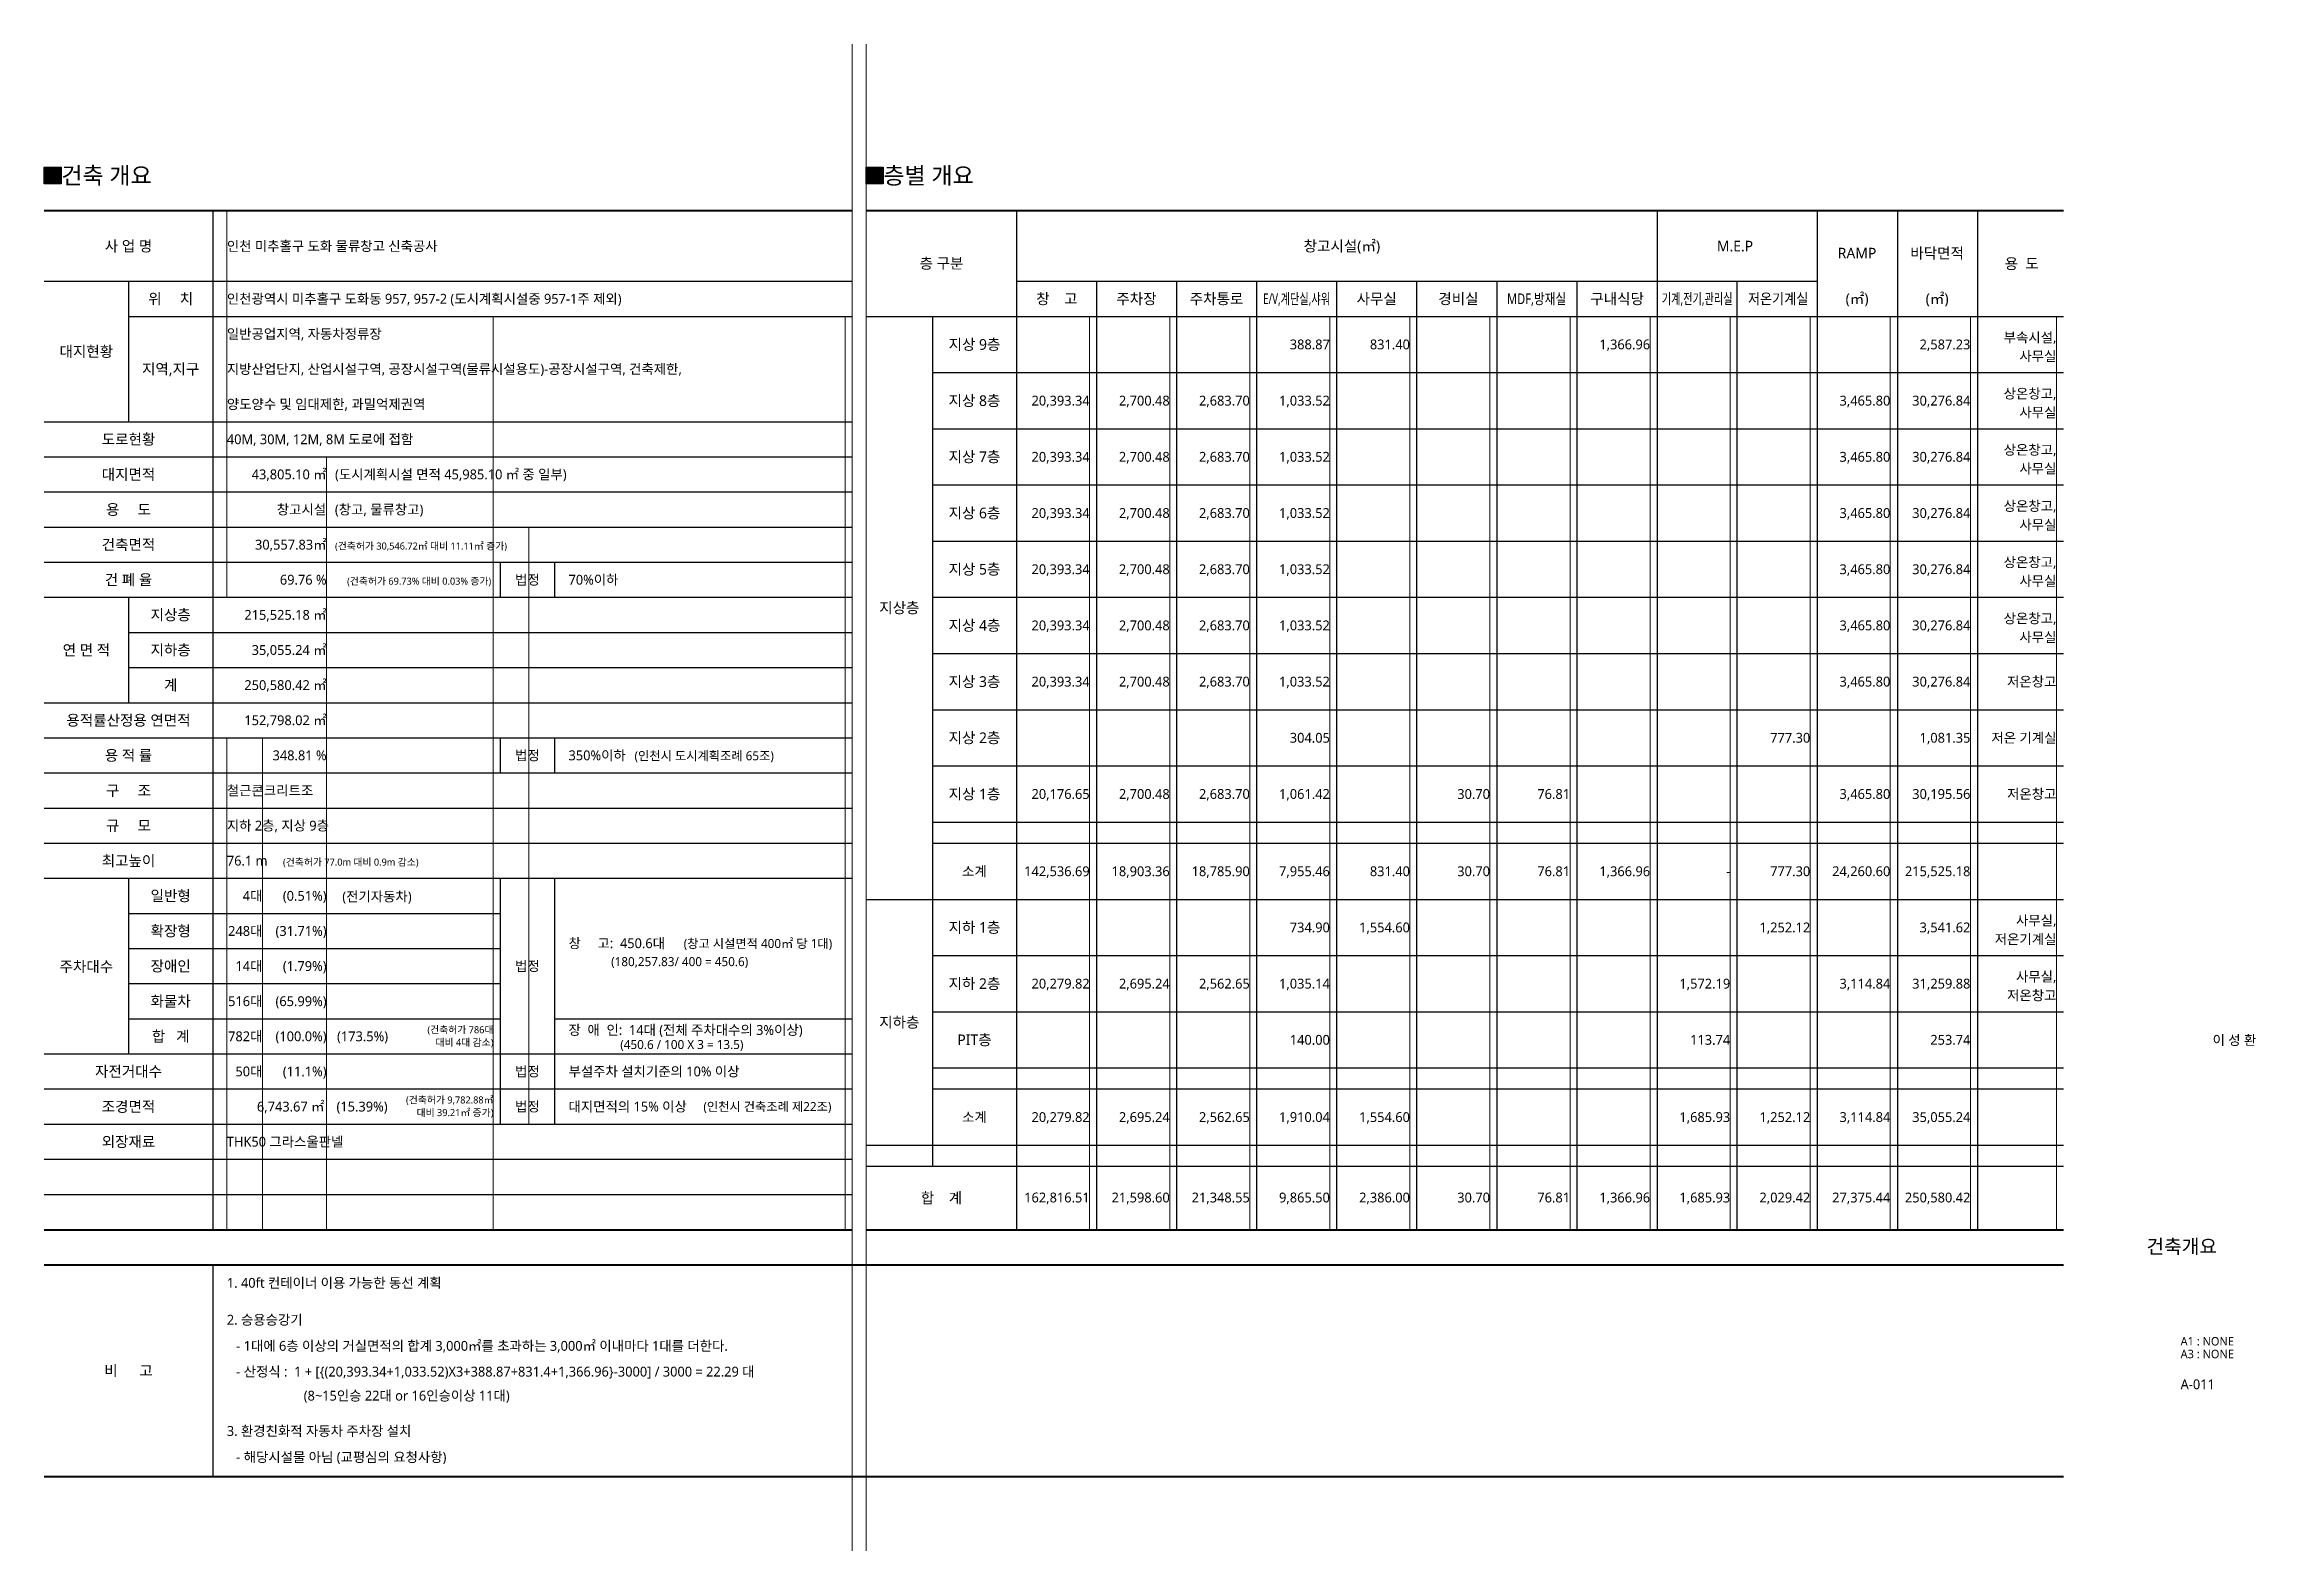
# Model space of a CAD drawing. Header units: millimetres. Extents: x 455814 to 613255, y 81174 to 188414.
import ezdxf
from ezdxf.enums import TextEntityAlignment as Align

# ---------------------------------------------------------------- set-up
doc = ezdxf.new("R2010")
doc.units = ezdxf.units.MM
doc.header["$LTSCALE"] = 5
doc.header["$MEASUREMENT"] = 0
doc.layers.get('0').update_dxf_attribs({"linetype": 'CONTINUOUS'})
for name, color, linetype, lineweight in [('A-BORD-TEXT', 3, 'CONTINUOUS', 25), ('A-XXXX-SYMB', 7, 'CONTINUOUS', 25), ('A-XXXX-TABL', 7, 'CONTINUOUS', 25), ('A-XXXX-TXT2', 3, 'CONTINUOUS', 25)]:
    doc.layers.add(name, color=color, linetype=linetype, lineweight=lineweight)
doc.layers.add('A-XXXX-NPLT', color=144, linetype='CONTINUOUS', lineweight=15, plot=False)
doc.styles.add('맑은고딕', font='malgun.ttf')

msp = doc.modelspace()

# ---------------------------------------------------------------- hatches: boundary and pattern name
at = {"layer": 'A-XXXX-SYMB'}
for points in [[(457014, 179669), (455814, 179669), (455814, 178469), (457014, 178469)], [(515539, 179669), (514339, 179669), (514339, 178469), (515539, 178469)]]:
    msp.add_hatch(color=256, dxfattribs=at).paths.add_polyline_path(points)

# ---------------------------------------------------------------- linework, layer by layer
msp.add_lwpolyline([(488272, 151544), (488272, 149044)])
at = {"layer": 'A-XXXX-NPLT'}
for p, q in [((513339, 81174), (513339, 188414)), ((514339, 81174), (514339, 188414)), ((468814, 176544), (468814, 149044)), ((487772, 104044), (487772, 169044)), ((512839, 104044), (512839, 169044)), ((530239, 104044), (530239, 169044)), ((535939, 104044), (535939, 169044)), ((541639, 104044), (541639, 169044)), ((547339, 104044), (547339, 169044)), ((553039, 104044), (553039, 169044)), ((558739, 104044), (558739, 169044)), ((564439, 104044), (564439, 169044)), ((570139, 104044), (570139, 169044)), ((575839, 104044), (575839, 169044)), ((581539, 104044), (581539, 169044)), ((587239, 104044), (587239, 169044)), ((592939, 104044), (592939, 169044)), ((599064, 104044), (599064, 169044)), ((475914, 159044), (475914, 104044)), ((490314, 154044), (490314, 111544)), ((468814, 139044), (468814, 104044)), ((471347, 139044), (471347, 104044))]:
    msp.add_line(p, q, dxfattribs=at)
at = {"layer": 'A-XXXX-SYMB'}
for points in [[(455814, 179669), (457014, 179669), (457014, 178469), (455814, 178469), (455814, 179669)], [(514339, 179669), (515539, 179669), (515539, 178469), (514339, 178469), (514339, 179669)]]:
    msp.add_lwpolyline(points, dxfattribs=at)
at = {"layer": 'A-XXXX-TABL', "color": 3}
for p, q in [((455814, 176594), (513339, 176594)), ((455814, 176544), (513339, 176544)), ((467814, 176544), (467814, 104044)), ((514339, 176594), (599564, 176594)), ((514339, 176544), (599564, 176544)), ((525039, 176544), (525039, 104044)), ((570639, 176544), (570639, 104044)), ((582039, 176544), (582039, 104044)), ((587739, 176544), (587739, 104044)), ((593439, 176544), (593439, 104044)), ((455814, 171544), (513339, 171544)), ((514339, 169044), (599564, 169044)), ((514339, 127544), (599564, 127544)), ((514339, 110044), (599564, 110044)), ((514339, 108544), (599564, 108544)), ((455814, 104044), (513339, 104044)), ((455814, 103994), (513339, 103994)), ((514339, 104044), (599564, 104044)), ((514339, 103994), (599564, 103994)), ((455814, 101544), (599564, 101544)), ((455814, 101494), (599564, 101494)), ((467814, 101544), (467814, 86494)), ((455814, 86494), (599564, 86494)), ((455814, 86444), (599564, 86444))]:
    msp.add_line(p, q, dxfattribs=at)
at = {"layer": 'A-XXXX-TABL'}
for p, q in [((461814, 171544), (461814, 161544)), ((525039, 171544), (582039, 171544)), ((530739, 104044), (530739, 171544)), ((536439, 104044), (536439, 171544)), ((542139, 104044), (542139, 171544)), ((547839, 104044), (547839, 171544)), ((553539, 104044), (553539, 171544)), ((559239, 104044), (559239, 171544)), ((564939, 104044), (564939, 171544)), ((576339, 104044), (576339, 171544)), ((461814, 169044), (513339, 169044)), ((519039, 169044), (519039, 108544)), ((519039, 165044), (599564, 165044)), ((455814, 161544), (513339, 161544)), ((519039, 161044), (599564, 161044)), ((455814, 159044), (513339, 159044)), ((455814, 156544), (513339, 156544)), ((519039, 157044), (599564, 157044)), ((455814, 154044), (513339, 154044)), ((519039, 153044), (599564, 153044)), ((455814, 151544), (513339, 151544)), ((488272, 151544), (488272, 149044)), ((492138, 151544), (492138, 149044)), ((455814, 149044), (513339, 149044)), ((461814, 149044), (461814, 141544)), ((519039, 149044), (599564, 149044)), ((461814, 146544), (513339, 146544)), ((519039, 145044), (599564, 145044)), ((461814, 144044), (513339, 144044)), ((455814, 141544), (513339, 141544)), ((519039, 141044), (599564, 141044)), ((455814, 139044), (513339, 139044)), ((488272, 139044), (488272, 136544)), ((492138, 139044), (492138, 136544)), ((519039, 137044), (599564, 137044)), ((455814, 136544), (513339, 136544)), ((455814, 134044), (513339, 134044)), ((519039, 133044), (599564, 133044)), ((455814, 131544), (513339, 131544)), ((519039, 131544), (599564, 131544)), ((455814, 129044), (513339, 129044)), ((461814, 129044), (461814, 116544)), ((488272, 129044), (488272, 111544)), ((492138, 129044), (492138, 111544)), ((461814, 126544), (488272, 126544)), ((461814, 124044), (488272, 124044)), ((519039, 123544), (599564, 123544)), ((461814, 121544), (488272, 121544)), ((461814, 119044), (488272, 119044)), ((492138, 119031), (513339, 119031)), ((519039, 119544), (599564, 119544)), ((455814, 116544), (513339, 116544)), ((519039, 115544), (599564, 115544)), ((455814, 114044), (513339, 114044)), ((519039, 114044), (599564, 114044)), ((455814, 111544), (513339, 111544)), ((455814, 109044), (513339, 109044)), ((455814, 106544), (513339, 106544))]:
    msp.add_line(p, q, dxfattribs=at)

# ---------------------------------------------------------------- texts
at = {"layer": 'A-BORD-TEXT', "style": '맑은고딕'}
msp.add_text('이 성 환', height=700, dxfattribs=at).set_placement((613291, 117178), align=Align.RIGHT)
msp.add_text('건축개요', height=1000, dxfattribs=at).set_placement((607989, 102839), align=Align.MIDDLE_CENTER)
for s, height, p in [('A1 : NONE', 600, (607903, 95787)), ('A3 : NONE', 600, (607903, 94880)), ('A-011', 700, (607903, 92673))]:
    msp.add_text(s, height=height, dxfattribs=at).set_placement(p)
at = {"layer": 'A-XXXX-TXT2', "style": '맑은고딕'}
for s, height, p in [('   건축 개요', 1200, (455814, 179069)), ('   층별 개요', 1200, (514339, 179069)), ('인천 미추홀구 도화 물류창고 신축공사', 700, (468814, 174044)), ('인천광역시 미추홀구 도화동 957, 957-2 (도시계획시설중 957-1주 제외)', 700, (468814, 170294)), ('일반공업지역, 자동차정류장', 700, (468814, 167794)), ('지방산업단지, 산업시설구역, 공장시설구역(물류시설용도)-공장시설구역, 건축제한,', 700, (468814, 165294)), ('양도양수 및 임대제한, 과밀억제권역', 700, (468814, 162794)), ('40M, 30M, 12M, 8M 도로에 접함', 700, (468814, 160294)), ('(도시계획시설 면적 45,985.10 ㎡ 중 일부)', 700, (476516, 157794)), ('(창고, 물류창고)', 700, (476506, 155294)), ('(건축허가 30,546.72㎡ 대비 11.11㎡ 증가)', 500, (476516, 152694)), ('70%%%이하', 700, (493138, 150294)), ('350%%%이하', 700, (493138, 137794)), ('(인천시 도시계획조례 65조)', 640, (497838, 137764)), ('철근콘크리트조', 700, (468814, 135294)), ('지하 2층, 지상 9층', 700, (468814, 132794)), ('76.1 m', 700, (468814, 130294)), ('(건축허가 77.0m 대비 0.9m 감소)', 500, (472814, 130194)), ('창     고:  450.6대', 700, (493138, 124420)), ('(창고 시설면적 400㎡ 당 1대)', 640, (501338, 124400)), ('              (180,257.83/ 400 = 450.6)', 640, (493138, 123110)), ('장  애  인:  14대 (전체 주차대수의 3%%%이상)', 700, (493138, 118244)), ('                 (450.6 / 100 X 3 = 13.5)', 640, (493138, 117210)), ('부설주차 설치기준의 10%%% 이상', 700, (493138, 115294)), ('6,743.67 ㎡', 700, (470955, 112794)), ('대지면적의 15%%% 이상', 700, (493138, 112794)), ('(인천시 건축조례 제22조)', 640, (502738, 112794)), ('THK50 그라스울판넬', 700, (468814, 110294)), ('1. 40ft 컨테이너 이용 가능한 동선 계획', 700, (468814, 100244)), ('2. 승용승강기', 700, (468814, 97617)), ('- 1대에 6층 이상의 거실면적의 합계 3,000㎡를 초과하는 3,000㎡ 이내마다 1대를 더한다.', 700, (469480, 95759)), ('- 산정식 :  1 + [{(20,393.34+1,033.52)X3+388.87+831.4+1,366.96}-3000] / 3000 = 22.29 대', 700, (469480, 93926)), ('(8~15인승 22대 or 16인승이상 11대)', 700, (474286, 92215)), ('3. 환경친화적 자동차 주차장 설치', 700, (468814, 89703)), ('- 해당시설물 아님 (교평심의 요청사항)', 700, (469480, 87844))]:
    msp.add_text(s, height=height, dxfattribs=at).set_placement(p, align=Align.MIDDLE_LEFT)
for s, height, p in [('사 업 명', 760, (461814, 174044)), ('층 구분', 760, (519689, 172819)), ('창고시설(㎡)', 760, (548194, 174044)), ('M.E.P', 760, (576180, 174044)), ('RAMP', 760, (584872, 173544)), ('바닥면적', 760, (590572, 173544)), ('용  도', 760, (596591, 172794)), ('위     치', 760, (464814, 170294)), ('창    고', 760, (527905, 170294)), ('주차장', 760, (533572, 170294)), ('주차통로', 760, (539272, 170294)), ('사무실', 760, (550672, 170294)), ('경비실', 760, (556491, 170294)), ('구내식당', 760, (567793, 170294)), ('(㎡)', 760, (584872, 170294)), ('(㎡)', 760, (590572, 170294)), ('대지현황', 760, (458814, 166544)), ('지상 9층', 760, (522039, 167044)), ('지역,지구', 760, (464814, 165294)), ('지상 8층', 760, (522039, 163044)), ('도로현황', 760, (461814, 160294)), ('지상 7층', 760, (522039, 159044)), ('대지면적', 760, (461814, 157794)), ('용     도', 760, (461814, 155294)), ('지상 6층', 760, (522039, 155044)), ('건축면적', 760, (461814, 152794)), ('지상 5층', 760, (522039, 151044)), ('건 폐 율', 760, (461814, 150294)), ('법정', 700, (490205, 150294)), ('지상층', 760, (464814, 147794)), ('지상층', 760, (516689, 148294)), ('지상 4층', 760, (522039, 147044)), ('연 면 적', 760, (458814, 145294)), ('지하층', 760, (464814, 145294)), ('지상 3층', 760, (522039, 143044)), ('계', 760, (464814, 142794)), ('용적률산정용 연면적', 760, (461814, 140294)), ('지상 2층', 760, (522039, 139044)), ('용 적 률', 760, (461814, 137794)), ('법정', 700, (490205, 137794)), ('구     조', 760, (461814, 135294)), ('지상 1층', 760, (522039, 135044)), ('규     모', 760, (461814, 132794)), ('최고높이', 760, (461814, 130294)), ('일반형', 760, (464814, 127794)), ('지하 1층', 760, (522039, 125544)), ('확장형', 760, (464814, 125294)), ('주차대수', 760, (458814, 122760)), ('장애인', 760, (464814, 122794)), ('법정', 700, (490205, 122794)), ('지하 2층', 760, (522039, 121544)), ('화물차', 760, (464814, 120294)), ('합   계', 760, (464814, 117794)), ('지하층', 760, (516689, 118794)), ('PIT층', 760, (522039, 117544)), ('자전거대수', 760, (461814, 115294)), ('법정', 700, (490205, 115294)), ('조경면적', 760, (461814, 112794)), ('법정', 700, (490205, 112794)), ('외장재료', 760, (461814, 110294)), ('합    계', 760, (519689, 106294)), ('비      고', 760, (461814, 93994))]:
    msp.add_text(s, height=height, dxfattribs=at).set_placement(p, align=Align.MIDDLE_CENTER)
for s, width, p in [('E/V,계단실,샤워', 0.7, (544972, 170294)), ('MDF,방재실', 0.8, (562054, 170294)), ('기계,전기,관리실', 0.7, (573490, 170294)), ('저온기계실', 0.9, (579253, 170294))]:
    msp.add_text(s, height=760, dxfattribs=dict(at, width=width)).set_placement(p, align=Align.MIDDLE_CENTER)
for s, height, p in [('388.87', 700, (547339, 167044)), ('831.40', 700, (553039, 167044)), ('1,366.96', 700, (570139, 167044)), ('부속시설,', 700, (599064, 167544)), ('사무실', 700, (599064, 166210)), ('상온창고,', 700, (599064, 163544)), ('20,393.34', 700, (530239, 163044)), ('2,700.48', 700, (535939, 163044)), ('2,683.70', 700, (541639, 163044)), ('1,033.52', 700, (547339, 163044)), ('3,465.80', 700, (587239, 163044)), ('사무실', 700, (599064, 162210)), ('20,393.34', 700, (530239, 159044)), ('2,700.48', 700, (535939, 159044)), ('2,683.70', 700, (541639, 159044)), ('1,033.52', 700, (547339, 159044)), ('3,465.80', 700, (587239, 159044)), ('상온창고,', 700, (599064, 159544)), ('43,805.10 ㎡', 700, (475914, 157794)), ('사무실', 700, (599064, 158210)), ('상온창고,', 700, (599064, 155544)), ('창고시설', 700, (475884, 155294)), ('20,393.34', 700, (530239, 155044)), ('2,700.48', 700, (535939, 155044)), ('2,683.70', 700, (541639, 155044)), ('1,033.52', 700, (547339, 155044)), ('3,465.80', 700, (587239, 155044)), ('사무실', 700, (599064, 154210)), ('30,557.83㎡', 700, (475914, 152794)), ('20,393.34', 700, (530239, 151044)), ('2,700.48', 700, (535939, 151044)), ('2,683.70', 700, (541639, 151044)), ('1,033.52', 700, (547339, 151044)), ('3,465.80', 700, (587239, 151044)), ('상온창고,', 700, (599064, 151544)), ('69.76 %%%', 700, (475914, 150294)), ('(건축허가 69.73%%% 대비 0.03%%% 증가)', 500, (487634, 150194)), ('사무실', 700, (599064, 150210)), ('215,525.18 ㎡', 700, (475914, 147794)), ('20,393.34', 700, (530239, 147044)), ('2,700.48', 700, (535939, 147044)), ('2,683.70', 700, (541639, 147044)), ('1,033.52', 700, (547339, 147044)), ('3,465.80', 700, (587239, 147044)), ('상온창고,', 700, (599064, 147544)), ('사무실', 700, (599064, 146210)), ('35,055.24 ㎡', 700, (475914, 145294)), ('250,580.42 ㎡', 700, (475914, 142794)), ('20,393.34', 700, (530239, 143044)), ('2,700.48', 700, (535939, 143044)), ('2,683.70', 700, (541639, 143044)), ('1,033.52', 700, (547339, 143044)), ('3,465.80', 700, (587239, 143044)), ('저온창고', 700, (599064, 143044)), ('152,798.02 ㎡', 700, (475914, 140294)), ('304.05', 700, (547339, 139044)), ('777.30', 700, (581539, 139044)), ('저온 기계실', 700, (599064, 139044)), ('348.81 %%%', 700, (475914, 137794)), ('20,176.65', 700, (530239, 135044)), ('2,700.48', 700, (535939, 135044)), ('2,683.70', 700, (541639, 135044)), ('1,061.42', 700, (547339, 135044)), ('30.70', 700, (558739, 135044)), ('76.81', 700, (564439, 135044)), ('3,465.80', 700, (587239, 135044)), ('저온창고', 700, (599064, 135044)), ('4대', 700, (471347, 127794)), ('(0.51%%%)', 700, (475914, 127794)), ('(전기자동차)', 700, (481972, 127747)), ('사무실,', 700, (599064, 126044)), ('248대', 700, (471347, 125294)), ('(31.71%%%)', 700, (475914, 125294)), ('734.90', 700, (547339, 125544)), ('1,554.60', 700, (553039, 125544)), ('1,252.12', 700, (581539, 125544)), ('저온기계실', 700, (599064, 124710)), ('14대', 700, (471347, 122794)), ('(1.79%%%)', 700, (475914, 122794)), ('20,279.82', 700, (530239, 121544)), ('2,695.24', 700, (535939, 121544)), ('2,562.65', 700, (541639, 121544)), ('1,035.14', 700, (547339, 121544)), ('1,572.19', 700, (575839, 121544)), ('3,114.84', 700, (587239, 121544)), ('사무실,', 700, (599064, 122044)), ('516대', 700, (471347, 120294)), ('(65.99%%%)', 700, (475914, 120294)), ('저온창고', 700, (599064, 120710)), ('782대', 700, (471347, 117794)), ('(100.0%%%)', 700, (475914, 117794)), ('(173.5%%%)', 700, (480294, 117794)), ('(건축허가 786대', 500, (487794, 118264)), ('대비 4대 감소)', 500, (487794, 117364)), ('140.00', 700, (547339, 117544)), ('113.74', 700, (575839, 117544)), ('50대', 700, (471347, 115294)), ('(11.1%%%)', 700, (475914, 115294)), ('(건축허가 9,782.88㎡', 500, (487794, 113264)), ('(15.39%%%)', 700, (480257, 112794)), ('대비 39.21㎡ 증가)', 500, (487794, 112364))]:
    msp.add_text(s, height=height, dxfattribs=at).set_placement(p, align=Align.MIDDLE_RIGHT)
at = {"layer": 'A-XXXX-TXT2', "color": 2, "style": '맑은고딕'}
for s, p in [('2,587.23', (592939, 167044)), ('30,276.84', (592939, 163044)), ('30,276.84', (592939, 159044)), ('30,276.84', (592939, 155044)), ('30,276.84', (592939, 151044)), ('30,276.84', (592939, 147044)), ('30,276.84', (592939, 143044)), ('1,081.35', (592939, 139044)), ('30,195.56', (592939, 135044)), ('142,536.69', (530239, 129544)), ('18,903.36', (535939, 129544)), ('18,785.90', (541639, 129544)), ('7,955.46', (547339, 129544)), ('831.40', (553039, 129544)), ('30.70', (558739, 129544)), ('76.81', (564439, 129544)), ('1,366.96', (570139, 129544)), ('-', (575839, 129544)), ('777.30', (581539, 129544)), ('24,260.60', (587239, 129544)), ('215,525.18', (592939, 129544)), ('3,541.62', (592939, 125544)), ('31,259.88', (592939, 121544)), ('253.74', (592939, 117544)), ('20,279.82', (530239, 112044)), ('2,695.24', (535939, 112044)), ('2,562.65', (541639, 112044)), ('1,910.04', (547339, 112044)), ('1,554.60', (553039, 112044)), ('1,685.93', (575839, 112044)), ('1,252.12', (581539, 112044)), ('3,114.84', (587239, 112044)), ('35,055.24', (592939, 112044)), ('162,816.51', (530239, 106319)), ('21,598.60', (535939, 106319)), ('21,348.55', (541639, 106319)), ('9,865.50', (547339, 106319)), ('2,386.00', (553039, 106319)), ('30.70', (558739, 106319)), ('76.81', (564439, 106319)), ('1,366.96', (570139, 106319)), ('1,685.93', (575839, 106319)), ('2,029.42', (581539, 106319)), ('27,375.44', (587239, 106319)), ('250,580.42', (592939, 106319))]:
    msp.add_text(s, height=700, dxfattribs=at).set_placement(p, align=Align.MIDDLE_RIGHT)
for p in [(522039, 129544), (522039, 112044)]:
    msp.add_text('소계', height=700, dxfattribs=at).set_placement(p, align=Align.MIDDLE_CENTER)

doc.saveas('drawing.dxf')
